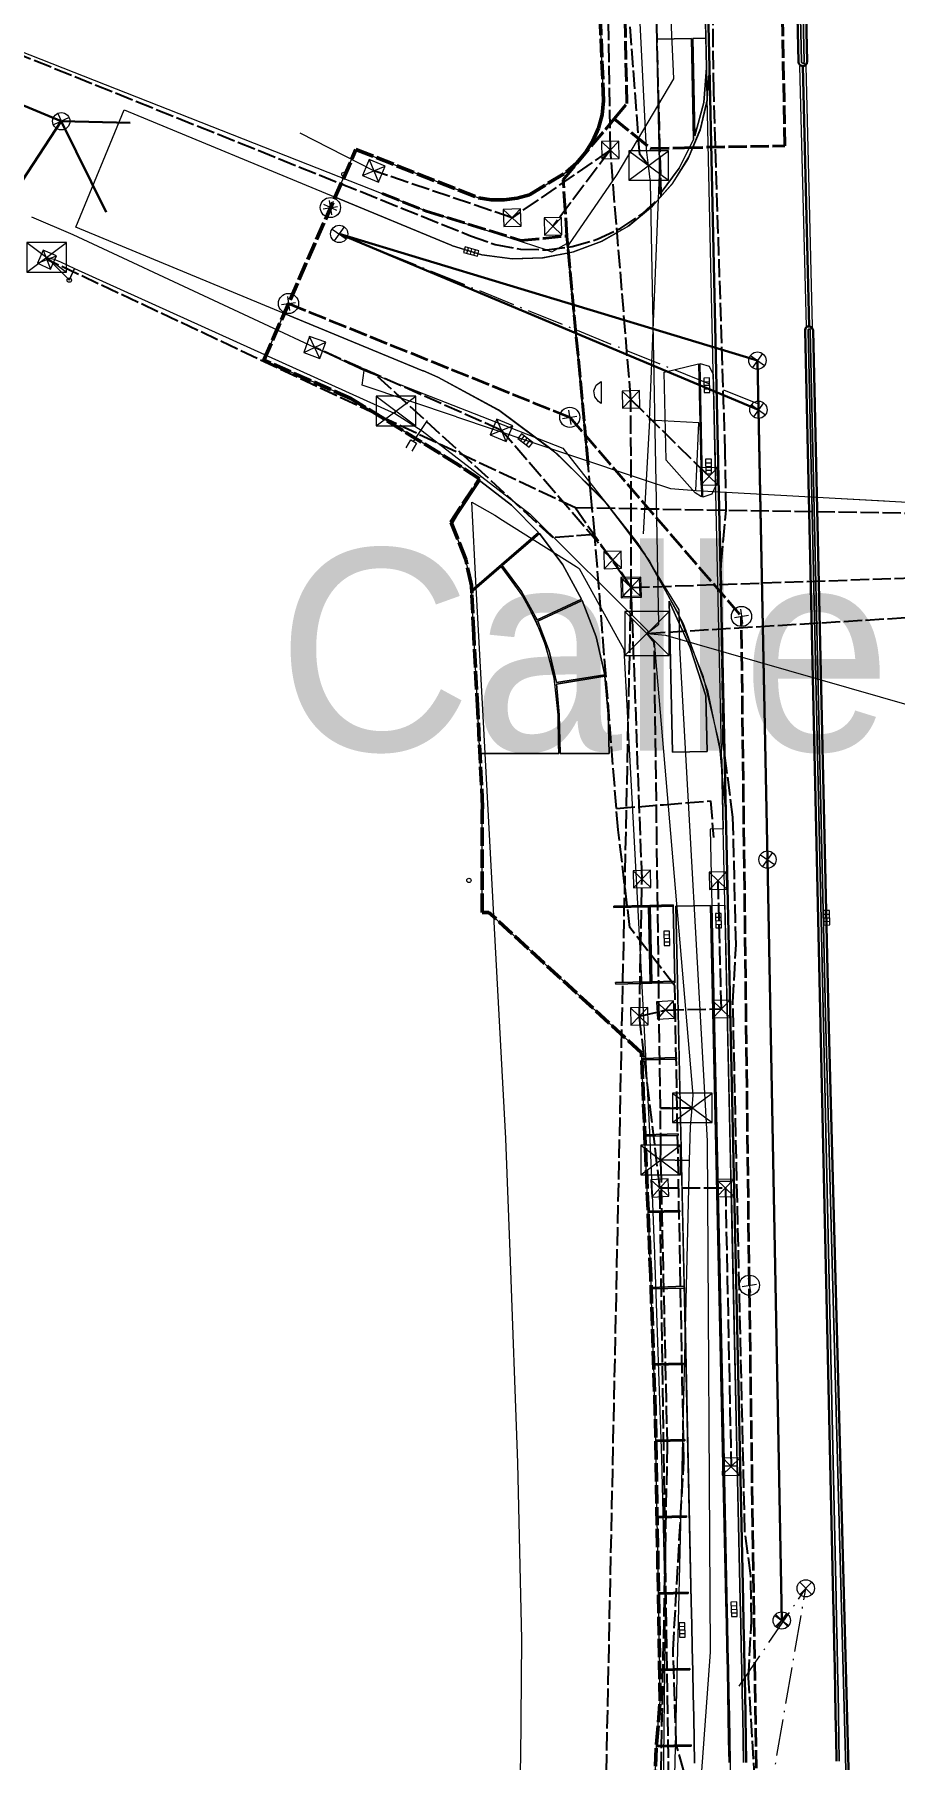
# Model space of a CAD drawing. Header units: metres. Extents: x 105014 to 106600, y 111320 to 118425.
# Drawn here: x 105351.4 to 105411.1, y 113179.5 to 113299.2 of the extents above; entities that cross this region are included whole.
import ezdxf
from ezdxf.enums import TextEntityAlignment as Align

# ---------------------------------------------------------------- set-up
doc = ezdxf.new("R2010")
doc.units = ezdxf.units.M
doc.linetypes.add('DASHDOT', pattern=[3.556, 2.54, -0.508, 0, -0.508])
doc.linetypes.add('DASHED', pattern=[1.524, 1.27, -0.254])
for name, color, linetype, lineweight in [('00-BASE-LIMITE', 7, 'DASHED', 50), ('00-BASE-UE', 42, 'DASHED', 25), ('10-PAV-BOCACALLE', 9, 'CONTINUOUS', 13), ('10-PAV-CALZADA-BRT', 12, 'CONTINUOUS', 30), ('10-PAV-CALZADA-MIXTA', 8, 'CONTINUOUS', 30), ('10-PAV-CICLORUTA', 76, 'CONTINUOUS', 18), ('10-PAV-SARDINEL', 252, 'CONTINUOUS', 13), ('20-EP-ZONA-DURA', 253, 'CONTINUOUS', 13), ('20-EP-ZONA-VERDE', 84, 'CONTINUOUS', 13), ('30-RED-ENEL-EXIST', 13, 'CONTINUOUS', 13), ('30-RED-ENEL-NODOS', 11, 'CONTINUOUS', 13), ('30-RED-ENEL-PROY', 1, 'DASHED', 25), ('30-RED-ETB-CAMARA', 151, 'CONTINUOUS', 13), ('30-RED-ETB-EXIST', 145, 'CONTINUOUS', 13), ('30-RED-ETB-PROY', 5, 'DASHED', 25), ('30-RED-MOVISTAR-CAMARA', 141, 'CONTINUOUS', 13), ('30-RED-MOVISTAR-PROY', 4, 'DASHED', 25), ('30-RED-VANTI-PROY', 2, 'DASHED', 25), ('35-RH-ACUE-DOMICILIARIA', 152, 'CONTINUOUS', 9), ('35-RH-ACUE-MATRIZ-PJ', 150, 'DASHED', 40), ('35-RH-ACUE-MENOR-EXIST', 151, 'CONTINUOUS', 13), ('35-RH-ACUE-MENOR-PROY', 5, 'DASHED', 25), ('35-RH-PLUV-COLECTOR', 96, 'CONTINUOUS', 30), ('35-RH-PLUV-NODOS', 94, 'CONTINUOUS', 13), ('35-RH-PLUV-RETIRO', 8, 'DASHDOT', 13), ('35-RH-SUDS-ZONAS', 92, 'CONTINUOUS', 20), ('36-RH-SAN-COLECTOR-PROY', 6, 'DASHED', 35), ('36-RH-SAN-POZOS', 216, 'CONTINUOUS', 13), ('40-ROT-ESTACION', 1, 'CONTINUOUS', 25), ('60-PREDIAL-LOTE', 42, 'CONTINUOUS', 13)]:
    doc.layers.add(name, color=color, linetype=linetype, lineweight=lineweight)

# ---------------------------------------------------------------- blocks, each defined once
blk = doc.blocks.new('CAM_ETB_T_13')
for p, q in [((-1.375, -1.025), (1.375, 1.025)), ((-1.375, 1.025), (1.375, -1.025))]:
    blk.add_line(p, q)
blk.add_lwpolyline([(-1.375, -1.025), (1.375, -1.025), (1.375, 1.025), (-1.375, 1.025)], close=True)
blk = doc.blocks.new('CAM_ETB_T_16')
for p, q in [((-1.53, -1.53), (1.53, 1.53)), ((-1.53, 1.53), (1.53, -1.53))]:
    blk.add_line(p, q)
blk.add_lwpolyline([(-1.53, -1.53), (1.53, -1.53), (1.53, 1.53), (-1.53, 1.53)], close=True)
blk = doc.blocks.new('POSTE')
blk.add_circle((0, 0), 0.15)
blk = doc.blocks.new('CAJA_ENEL')
for p, q in [((-0.6, -0.6), (0.6, 0.6)), ((-0.6, 0.6), (0.6, -0.6))]:
    blk.add_line(p, q)
blk.add_lwpolyline([(-0.6, -0.6), (0.6, -0.6), (0.6, 0.6), (-0.6, 0.6)], close=True)
blk = doc.blocks.new('CAM_MOV_CS_275')
for p, q in [((-0.5, -0.5), (0.5, 0.5)), ((-0.5, 0.5), (0.5, -0.5))]:
    blk.add_line(p, q)
blk.add_lwpolyline([(-0.5, -0.5), (0.5, -0.5), (0.5, 0.5), (-0.5, 0.5)], close=True)
blk = doc.blocks.new('CAM_MOV_CS_276')
for p, q in [((-0.7, -0.7), (0.7, 0.7)), ((-0.7, 0.7), (0.7, -0.7))]:
    blk.add_line(p, q)
blk.add_lwpolyline([(-0.7, -0.7), (0.7, -0.7), (0.7, 0.7), (-0.7, 0.7)], close=True)
blk = doc.blocks.new('POZO_SAN')
for p, q in [((-0.5, 0), (0.5, 0)), ((0, -0.5), (0, 0.5))]:
    blk.add_line(p, q)
blk.add_circle((0, 0), 0.7)
blk = doc.blocks.new('POZO_PLUV')
for p, q in [((-0.42, -0.42), (0.42, 0.42)), ((-0.42, 0.42), (0.42, -0.42))]:
    blk.add_line(p, q)
blk.add_circle((0, 0), 0.6)
blk = doc.blocks.new('SUMIDERO')
for p, q in [((-0.25, -0.2), (-0.25, 0.2)), ((0, -0.2), (0, 0.2)), ((0.25, -0.2), (0.25, 0.2))]:
    blk.add_line(p, q)
blk.add_lwpolyline([(-0.5, -0.2), (0.5, -0.2), (0.5, 0.2), (-0.5, 0.2)], close=True)

msp = doc.modelspace()

# ---------------------------------------------------------------- linework, layer by layer
at = {"layer": '00-BASE-LIMITE'}
msp.add_lwpolyline([(105393.5153, 113151.5749), (105394.5397, 113180.5291), (105394.8067, 113183.5239), (105394.4611, 113203.4851), (105394.1451, 113213.0031), (105393.5021, 113228.5001), (105382.9171, 113238.2493), (105382.8157, 113238.2417), (105382.4467, 113238.2437), (105382.4497, 113238.2947), (105382.4559, 113245.1661), (105382.4559, 113245.2661), (105382.4795, 113245.5569), (105382.1453, 113252.1941), (105381.8611, 113257.4933), (105381.7373, 113260.3959), (105381.7005, 113260.9193), (105381.3143, 113262.7299), (105380.2937, 113265.2933), (105380.2671, 113265.3265), (105382.2663, 113268.3203), (105380.8265, 113269.2819), (105373.3431, 113273.9131), (105367.2893, 113276.5655), (105373.6927, 113291.1805), (105382.1937, 113287.8251), (105383.0804, 113287.6938), (105383.9767, 113287.6858), (105384.8656, 113287.8013), (105385.7301, 113288.0381), (105388.2771, 113289.6039), (105389.0032, 113290.235), (105389.6277, 113290.9667), (105390.1369, 113291.7828), (105390.5195, 113292.6655), (105390.767, 113293.5951), (105390.8741, 113294.5511), (105390.6491, 113299.9731)], dxfattribs=at)
at = {"layer": '00-BASE-UE'}
msp.add_lwpolyline([(105393.5153, 113151.5749), (105394.5397, 113180.5291), (105394.8067, 113183.5239), (105394.4611, 113203.4851), (105394.1451, 113213.0031), (105393.5021, 113228.5001), (105382.9171, 113238.2493), (105382.8157, 113238.2417), (105382.4467, 113238.2437), (105382.4497, 113238.2947), (105382.4559, 113245.1661), (105382.4559, 113245.2661), (105382.4795, 113245.5569), (105382.1453, 113252.1941), (105381.8611, 113257.4933), (105381.7373, 113260.3959), (105381.7005, 113260.9193), (105381.3143, 113262.7299), (105380.2937, 113265.2933), (105380.2671, 113265.3265), (105382.2663, 113268.3203), (105380.8265, 113269.2819), (105373.3431, 113273.9131), (105367.2893, 113276.5655), (105373.6927, 113291.1805), (105382.1937, 113287.8251), (105383.0804, 113287.6938), (105383.9767, 113287.6858), (105384.8656, 113287.8013), (105385.7301, 113288.0381), (105388.2771, 113289.6039), (105389.0032, 113290.235), (105389.6277, 113290.9667), (105390.1369, 113291.7828), (105390.5195, 113292.6655), (105390.767, 113293.5951), (105390.8741, 113294.5511), (105390.6491, 113299.9731)], dxfattribs=at)
at = {"layer": '10-PAV-BOCACALLE'}
msp.add_lwpolyline([(105399.3512, 113245.1997), (105398.9056, 113249.9449), (105397.8008, 113254.5811), (105396.0586, 113259.0173), (105393.7132, 113263.1663), (105390.8106, 113266.9466), (105387.4079, 113270.2838), (105383.572, 113273.1124), (105379.3783, 113275.3769), (105378.3673, 113275.8157), (105378.3265, 113275.8326), (105368.7123, 113279.8135), (105354.2419, 113285.8047), (105357.6085, 113293.9355), (105372.2445, 113287.8754), (105380.1829, 113284.5885), (105380.2418, 113284.5644), (105380.3928, 113284.5034), (105382.4336, 113283.8769), (105384.5495, 113283.5929), (105386.6833, 113283.659), (105388.7775, 113284.0735), (105390.7757, 113284.8251), (105392.6239, 113285.8936), (105394.2722, 113287.2502), (105395.6764, 113288.8583), (105396.7984, 113290.6745), (105397.608, 113292.6499), (105398.0834, 113294.7311), (105398.2117, 113296.8621), (105399.3512, 113245.1997)], close=True, dxfattribs=at)
at = {"layer": '10-PAV-CALZADA-BRT'}
msp.add_lwpolyline([(105407.9709, 113175.3529), (105406.4781, 113231.1139), (105405.4139, 113278.6168), (105405.4098, 113278.6578), (105405.4001, 113278.6979), (105405.3815, 113278.7445), (105405.3553, 113278.7873), (105405.3224, 113278.8251), (105405.2837, 113278.8569), (105405.2402, 113278.8819), (105405.1931, 113278.8992), (105405.1438, 113278.9084), (105404.7025, 113296.9768), (105404.7508, 113296.9819), (105404.7977, 113296.9947), (105404.8418, 113297.0149), (105404.8821, 113297.042), (105404.9175, 113297.0752), (105404.9471, 113297.1138), (105404.9701, 113297.1566), (105404.9858, 113297.2025), (105404.9957, 113297.2831), (105404.9258, 113300.4073)], dxfattribs=at)
at = {"layer": '10-PAV-CALZADA-MIXTA'}
for points in [[(105403.6007, 113332.7667), (105404.3959, 113297.2697), (105404.4006, 113297.2229), (105404.4126, 113297.1774), (105404.4316, 113297.1343), (105404.4571, 113297.0948), (105404.4885, 113297.0597), (105404.4996, 113297.0498), (105404.535, 113297.0235), (105404.5738, 113297.0026), (105404.6153, 113296.9877), (105404.6585, 113296.979), (105404.7025, 113296.9767), (105405.1438, 113278.9084), (105405.0985, 113278.9095), (105405.0536, 113278.9038), (105405.0101, 113278.8914), (105404.9689, 113278.8726), (105404.931, 113278.8477), (105404.8973, 113278.8175), (105404.8704, 113278.6594), (105404.8694, 113278.654), (105404.8659, 113278.6043), (105406.8061, 113190.6385), (105406.8415, 113189.0259), (105406.8765, 113187.4135), (105406.9105, 113185.8009), (105406.9429, 113184.1883), (105406.9731, 113182.5757), (105407.0011, 113180.9631), (105407.0257, 113179.3503)], [(105400.7763, 113179.2615), (105400.7519, 113180.8613), (105400.7243, 113182.4631), (105400.6941, 113184.0667), (105400.6617, 113185.6753), (105400.6279, 113187.2819), (105400.5931, 113188.8905), (105400.5575, 113190.5011), (105399.489, 113238.952), (105399.3523, 113245.1517), (105399.3512, 113245.1997), (105398.2117, 113296.8621), (105397.9972, 113306.5871)]]:
    msp.add_lwpolyline(points, dxfattribs=at)
at = {"layer": '10-PAV-CICLORUTA'}
for points in [[(105397.1213, 113291.8769), (105396.1276, 113289.8857), (105394.8041, 113288.0967), (105394.5671, 113298.8421), (105396.9667, 113298.8951), (105397.1213, 113291.8769)], [(105397.6683, 113267.0787), (105397.2305, 113267.3529), (105395.2115, 113269.6287), (105395.0767, 113275.7375), (105397.4645, 113276.3155), (105397.6683, 113267.0787)], [(105397.9725, 113253.2841), (105398.0577, 113249.4201), (105395.6583, 113249.3673), (105395.4273, 113259.8431), (105396.871, 113256.63), (105397.9725, 113253.2841)]]:
    msp.add_lwpolyline(points, close=True, dxfattribs=at)
msp.add_lwpolyline([(105397.1767, 113179.2103), (105397.1523, 113180.8027), (105397.1249, 113182.3981), (105397.0947, 113183.9967), (105397.0625, 113185.6029), (105397.0287, 113187.2061), (105396.9939, 113188.8125), (105396.9585, 113190.4219), (105395.8943, 113238.6699), (105398.2937, 113238.7227), (105399.3579, 113190.4745), (105399.3579, 113190.4745), (105399.3933, 113188.8645), (105399.4281, 113187.2567), (105399.4619, 113185.6513), (105399.4943, 113184.0433), (105399.5245, 113182.4413), (105399.5519, 113180.8417), (105399.5765, 113179.2443)], dxfattribs=at)
at = {"layer": '10-PAV-SARDINEL'}
for points in [[(105407.0257, 113179.3503), (105407.0011, 113180.9631), (105406.9731, 113182.5757), (105406.9429, 113184.1883), (105406.9105, 113185.8009), (105406.8765, 113187.4135), (105406.8415, 113189.0259), (105406.8061, 113190.6385), (105404.8659, 113278.6043), (105404.8666, 113278.6293), (105404.8694, 113278.654), (105404.8704, 113278.6594), (105404.8973, 113278.8175), (105404.931, 113278.8477), (105404.9689, 113278.8726), (105405.0101, 113278.8914), (105405.0536, 113278.9038), (105405.0985, 113278.9095), (105405.1438, 113278.9084), (105404.7025, 113296.9767), (105404.6585, 113296.979), (105404.6153, 113296.9877), (105404.5738, 113297.0026), (105404.535, 113297.0235), (105404.4996, 113297.0498), (105404.4885, 113297.0597), (105404.4571, 113297.0948), (105404.4316, 113297.1343), (105404.4126, 113297.1774), (105404.4006, 113297.2229), (105404.3959, 113297.2697), (105403.6007, 113332.7667)], [(105403.8007, 113332.7712), (105404.5956, 113297.2827), (105404.598, 113297.2586), (105404.6019, 113297.2437), (105404.6081, 113297.2296), (105404.6165, 113297.2166), (105404.6301, 113297.2016), (105404.633, 113297.1994), (105404.6429, 113297.1925), (105404.6553, 113297.1858), (105404.6692, 113297.1808), (105404.6834, 113297.1779), (105404.7128, 113297.1764), (105404.7457, 113297.172), (105404.7774, 113297.1622), (105404.807, 113297.1472), (105404.8338, 113297.1276), (105404.8569, 113297.1038), (105404.8758, 113297.0766), (105404.8899, 113297.0465), (105404.8989, 113297.0146), (105404.9024, 113296.9816), (105405.3437, 113278.9133), (105405.3419, 113278.881), (105405.3349, 113278.8494), (105405.3229, 113278.8193), (105405.3062, 113278.7916), (105405.2852, 113278.767), (105405.2606, 113278.746), (105405.2329, 113278.7293), (105405.2028, 113278.7173), (105405.1712, 113278.7103), (105405.1389, 113278.7085), (105405.109, 113278.7092), (105405.0937, 113278.7073), (105405.0808, 113278.7036), (105405.0683, 113278.6312), (105405.0673, 113278.6246), (105405.0663, 113278.6167), (105405.066, 113278.6056), (105407.0061, 113190.6429), (105407.0415, 113189.0303), (105407.0765, 113187.4178), (105407.1105, 113185.805), (105407.1429, 113184.1922), (105407.1731, 113182.5793), (105407.2011, 113180.9664), (105407.2257, 113179.3532)], [(105400.5763, 113179.2587), (105400.5519, 113180.8581), (105400.5243, 113182.4595), (105400.4941, 113184.0628), (105400.4617, 113185.6712), (105400.4279, 113187.2777), (105400.3931, 113188.8862), (105400.3575, 113190.4967), (105399.289, 113238.9476), (105399.1524, 113245.1472), (105399.1513, 113245.1952), (105398.0117, 113296.8577), (105397.7972, 113306.5827)], [(105397.9972, 113306.5871), (105398.2117, 113296.8621), (105399.3512, 113245.1997), (105399.3523, 113245.1517), (105399.489, 113238.952), (105400.5575, 113190.5011), (105400.5931, 113188.8905), (105400.6279, 113187.2819), (105400.6617, 113185.6753), (105400.6941, 113184.0667), (105400.7243, 113182.4631), (105400.7519, 113180.8613), (105400.7763, 113179.2615)], [(105404.9258, 113300.4073), (105404.9957, 113297.2831), (105404.9939, 113297.2424), (105404.9858, 113297.2025), (105404.9701, 113297.1566), (105404.9471, 113297.1138), (105404.9175, 113297.0752), (105404.889, 113297.0485), (105404.8747, 113297.0781), (105404.8558, 113297.105), (105404.8328, 113297.1284), (105404.8062, 113297.1477), (105404.7768, 113297.1623), (105404.7454, 113297.172), (105404.7128, 113297.1764), (105404.6963, 113297.1772), (105404.714, 113297.1791), (105404.7291, 113297.1833), (105404.7436, 113297.1899), (105404.7572, 113297.199), (105404.7687, 113297.2098), (105404.7784, 113297.2224), (105404.7863, 113297.2372), (105404.7923, 113297.2548), (105404.7948, 113297.267), (105404.7956, 113297.2859), (105404.7259, 113300.4028)], [(105407.771, 113175.3476), (105406.2782, 113231.109), (105405.2142, 113278.6041), (105405.2122, 113278.6241), (105405.2089, 113278.6378), (105405.2031, 113278.6526), (105405.1957, 113278.6657), (105405.1869, 113278.6769), (105405.1764, 113278.6869), (105405.1647, 113278.6951), (105405.1511, 113278.702), (105405.1386, 113278.7074), (105405.1715, 113278.7094), (105405.2036, 113278.7168), (105405.234, 113278.7293), (105405.262, 113278.7467), (105405.2868, 113278.7684), (105405.3077, 113278.7939), (105405.3241, 113278.8224), (105405.3355, 113278.8116), (105405.3625, 113278.777), (105405.3842, 113278.7388), (105405.4001, 113278.6979), (105405.4098, 113278.6578), (105405.4139, 113278.6168), (105406.4781, 113231.1139), (105407.9709, 113175.3529)]]:
    msp.add_lwpolyline(points, dxfattribs=at)
msp.add_lwpolyline([(105404.7025, 113296.9768), (105405.1438, 113278.9084), (105405.0985, 113278.9095), (105405.0536, 113278.9038), (105405.0101, 113278.8914), (105404.9689, 113278.8726), (105404.9504, 113278.8604), (105404.9468, 113278.8737), (105404.9439, 113278.9035), (105404.5026, 113296.9719), (105404.5025, 113296.9768), (105404.5055, 113297.0115), (105404.5131, 113297.0397), (105404.535, 113297.0235), (105404.5738, 113297.0026), (105404.6153, 113296.9877), (105404.6585, 113296.979), (105404.7025, 113296.9768)], close=True, dxfattribs=at)
at = {"layer": '20-EP-ZONA-DURA'}
for points in [[(105404.7259, 113300.4028), (105404.7956, 113297.2859), (105404.7948, 113297.267), (105404.7923, 113297.2548), (105404.7863, 113297.2372), (105404.7784, 113297.2224), (105404.7687, 113297.2098), (105404.7572, 113297.199), (105404.7436, 113297.1899), (105404.7291, 113297.1833), (105404.714, 113297.1791), (105404.714, 113297.1791), (105404.6963, 113297.1772), (105404.6834, 113297.1779), (105404.6692, 113297.1808), (105404.6553, 113297.1858), (105404.6429, 113297.1925), (105404.633, 113297.1994), (105404.6301, 113297.2016), (105404.6165, 113297.2166), (105404.6081, 113297.2296), (105404.6019, 113297.2437), (105404.598, 113297.2586), (105404.5956, 113297.2827), (105403.8007, 113332.7712)], [(105397.8473, 113304.3147), (105397.9663, 113298.9171), (105397.0665, 113298.8973), (105397.2159, 113292.1239), (105397.8377, 113294.4531), (105398.0117, 113296.8575), (105398.0617, 113294.5889), (105397.5675, 113292.5255), (105396.7441, 113290.57), (105395.6136, 113288.7745), (105394.2061, 113287.1868), (105392.559, 113285.8492), (105390.7163, 113284.7974), (105388.7271, 113284.0593), (105386.6442, 113283.6547), (105384.5233, 113283.5943), (105382.4208, 113283.8798), (105380.3928, 113284.5034), (105380.2418, 113284.5644), (105380.1829, 113284.5885), (105372.2446, 113287.8754), (105373.6927, 113291.1805), (105382.1937, 113287.8251), (105383.0804, 113287.6938), (105383.9767, 113287.6858), (105384.8656, 113287.8013), (105385.7301, 113288.0381), (105388.2771, 113289.6039), (105389.0032, 113290.235), (105389.6277, 113290.9667), (105390.1369, 113291.7828), (105390.5195, 113292.6655), (105390.767, 113293.5951), (105390.8741, 113294.5511), (105390.6491, 113299.9731)], [(105399.5765, 113179.2443), (105399.5519, 113180.8417), (105399.5245, 113182.4413), (105399.4943, 113184.0433), (105399.4619, 113185.6513), (105399.4281, 113187.2567), (105399.3933, 113188.8645), (105399.3579, 113190.4745), (105398.2937, 113238.7227), (105395.8943, 113238.6699), (105396.4765, 113212.3103), (105394.1709, 113212.2253), (105394.1451, 113213.0031), (105393.9617, 113217.4221), (105396.1629, 113217.4707), (105396.1607, 113217.5707), (105393.9576, 113217.5221), (105393.742, 113222.7185), (105396.0461, 113222.7693), (105396.0439, 113222.8693), (105393.7378, 113222.8185), (105393.5222, 113228.0149), (105395.9291, 113228.0681), (105395.9269, 113228.1681), (105393.5181, 113228.1149), (105393.5021, 113228.5001), (105382.9171, 113238.2493), (105382.8157, 113238.2417), (105382.4467, 113238.2437), (105382.4497, 113238.2947), (105382.4559, 113245.1661), (105382.4559, 113245.2661), (105382.4795, 113245.5569), (105382.2921, 113249.2797), (105382.2962, 113249.2797), (105382.2963, 113249.2763), (105382.876, 113249.2792), (105386.6229, 113249.2759), (105387.7505, 113249.2705), (105387.7504, 113249.2749), (105387.7585, 113249.2749), (105387.7443, 113249.9149), (105387.7247, 113251.9766), (105387.689, 113252.2735), (105387.4425, 113254.5023), (105386.8943, 113256.6765), (105386.1811, 113258.4902), (105386.1683, 113258.5229), (105386.1496, 113258.5572), (105385.2217, 113260.2658), (105383.7717, 113262.2455), (105383.7686, 113262.2428), (105381.7325, 113260.4849), (105381.7314, 113260.4803), (105381.7226, 113260.6051), (105386.3535, 113264.6111), (105384.4732, 113266.5104), (105382.3553, 113268.1407), (105382.2939, 113268.1815), (105380.7467, 113265.8647), (105380.3326, 113265.1955), (105380.2937, 113265.2933), (105380.2671, 113265.3265), (105382.2663, 113268.3203), (105380.8265, 113269.2819), (105373.3431, 113273.9131), (105367.2893, 113276.5655), (105368.7124, 113279.8135), (105378.3265, 113275.8326), (105378.3673, 113275.8157), (105379.3783, 113275.3769), (105383.7083, 113273.0256), (105387.6529, 113270.0731), (105391.1293, 113266.5814), (105394.0646, 113262.6239), (105396.3971, 113258.2838), (105398.0777, 113253.6521), (105399.0712, 113248.8261), (105399.1513, 113245.1952), (105399.1524, 113245.1472), (105399.1765, 113244.0435), (105398.2767, 113244.0237), (105398.3937, 113238.7249), (105398.805, 113220.0763), (105398.8073, 113219.9733), (105399.2434, 113200.1987), (105399.2456, 113200.0991), (105399.7042, 113177.0027)], [(105407.2257, 113179.3532), (105407.2011, 113180.9664), (105407.1731, 113182.5793), (105407.1429, 113184.1922), (105407.1105, 113185.805), (105407.0765, 113187.4178), (105407.0415, 113189.0303), (105407.0061, 113190.6429), (105405.066, 113278.6056), (105405.0663, 113278.6167), (105405.0673, 113278.6246), (105405.0683, 113278.6312), (105405.0808, 113278.7036), (105405.0937, 113278.7073), (105405.109, 113278.7092), (105405.1386, 113278.7074), (105405.1511, 113278.702), (105405.1647, 113278.6951), (105405.1764, 113278.6869), (105405.1869, 113278.6769), (105405.1957, 113278.6657), (105405.2031, 113278.6526), (105405.2089, 113278.6378), (105405.2122, 113278.6241), (105405.2142, 113278.6041), (105406.2782, 113231.109), (105407.771, 113175.3476)], [(105393.9767, 113164.6153), (105394.5397, 113180.5291), (105394.8067, 113183.5239), (105394.7701, 113185.6385), (105396.8621, 113185.6785), (105396.8599, 113185.7781), (105394.7685, 113185.7329), (105394.6785, 113190.9315), (105396.7473, 113190.9771), (105396.7451, 113191.0771), (105394.6767, 113191.0315), (105394.5867, 113196.2307), (105396.6305, 113196.2757), (105396.6283, 113196.3757), (105394.585, 113196.3307), (105394.495, 113201.5299), (105396.5135, 113201.5745), (105396.5113, 113201.6745), (105394.4932, 113201.6299), (105394.4611, 113203.4851), (105394.3501, 113206.8281), (105396.3967, 113206.8731), (105396.3945, 113206.9731), (105394.3468, 113206.9281), (105394.1742, 113212.1255), (105396.4787, 113212.1763), (105396.9585, 113190.4219), (105396.9939, 113188.8125), (105397.0287, 113187.2061), (105397.0625, 113185.6029), (105397.0947, 113183.9967), (105397.1249, 113182.3981), (105397.1523, 113180.8027), (105397.1767, 113179.2103)]]:
    msp.add_lwpolyline(points, dxfattribs=at)
for points in [[(105394.5671, 113298.8421), (105394.8041, 113288.0967), (105396.1276, 113289.8857), (105397.1213, 113291.8769), (105396.9667, 113298.8951), (105394.5671, 113298.8421)], [(105386.2621, 113258.5551), (105389.3445, 113259.9899), (105388.0367, 113262.3624), (105386.4189, 113264.5353), (105383.8473, 113262.3109), (105385.1823, 113260.5151), (105386.2621, 113258.5551)], [(105387.5975, 113254.1907), (105390.9549, 113254.7263), (105390.3471, 113257.3663), (105389.3865, 113259.8993), (105386.3041, 113258.4643), (105387.096, 113256.3714), (105387.5975, 113254.1907)], [(105395.4273, 113259.8431), (105395.6583, 113249.3673), (105398.0577, 113249.4201), (105397.9725, 113253.2841), (105396.871, 113256.63), (105395.4273, 113259.8431)], [(105391.2593, 113249.2717), (105391.1985, 113252.0305), (105390.9705, 113254.6275), (105387.6129, 113254.0919), (105387.7993, 113251.9557), (105387.8585, 113249.2747), (105391.2593, 113249.2717)], [(105395.6943, 113238.6667), (105395.6921, 113238.7655), (105394.0925, 113238.7301), (105391.5931, 113238.6749), (105391.5953, 113238.5751), (105393.9947, 113238.6279), (105394.1099, 113233.4291), (105391.7101, 113233.3761), (105391.7123, 113233.2761), (105394.2115, 113233.3315), (105395.8113, 113233.3669), (105395.8091, 113233.4669), (105395.6943, 113238.6667)], [(105396.9613, 113180.3793), (105396.9595, 113180.4785), (105394.5531, 113180.4335), (105394.5455, 113180.3489), (105396.9613, 113180.3793)]]:
    msp.add_lwpolyline(points, close=True, dxfattribs=at)
at = {"layer": '20-EP-ZONA-VERDE'}
for points in [[(105398.0117, 113296.8575), (105397.8376, 113294.4529), (105397.2159, 113292.1239), (105397.0665, 113298.8973), (105397.9663, 113298.9171), (105398.0117, 113296.8575)], [(105398.4815, 113275.5633), (105398.5695, 113271.5663), (105398.6509, 113267.8753), (105398.3928, 113267.2689), (105397.7687, 113267.0619), (105397.5641, 113276.3369), (105398.1981, 113276.1566), (105398.4815, 113275.5633)], [(105390.7051, 113273.5633), (105390.5217, 113273.6971), (105390.2567, 113274.0274), (105390.1975, 113274.4467), (105390.3607, 113274.8375), (105390.7005, 113275.0903), (105390.7051, 113273.5633)], [(105382.3553, 113268.1407), (105384.4732, 113266.5104), (105386.3535, 113264.6111), (105381.7225, 113260.6051), (105381.7005, 113260.9193), (105381.3143, 113262.7299), (105380.3325, 113265.1955), (105380.7467, 113265.8647), (105382.2939, 113268.1815), (105382.3553, 113268.1407)], [(105389.3445, 113259.9899), (105386.2621, 113258.5551), (105385.1823, 113260.5151), (105383.8473, 113262.3109), (105386.4189, 113264.5353), (105388.0367, 113262.3624), (105389.3445, 113259.9899)], [(105387.6993, 113251.9533), (105387.7585, 113249.2749), (105382.2921, 113249.2797), (105382.1453, 113252.1941), (105381.8611, 113257.4933), (105381.7373, 113260.3959), (105381.7313, 113260.4803), (105383.7717, 113262.2455), (105385.4044, 113259.9655), (105386.6248, 113257.4408), (105387.3973, 113254.7452), (105387.6993, 113251.9533)], [(105390.9549, 113254.7263), (105387.5975, 113254.1907), (105387.096, 113256.3715), (105386.3041, 113258.4643), (105389.3865, 113259.8993), (105390.3471, 113257.3665), (105390.9549, 113254.7263)], [(105391.1985, 113252.0305), (105391.2593, 113249.2717), (105387.8585, 113249.2747), (105387.7993, 113251.9557), (105387.6129, 113254.0919), (105390.9705, 113254.6275), (105391.1985, 113252.0305)], [(105395.6943, 113238.6667), (105394.0946, 113238.6301), (105393.9947, 113238.6279), (105391.5953, 113238.5751), (105391.5931, 113238.6749), (105394.0925, 113238.7301), (105395.6921, 113238.7655), (105395.6943, 113238.6667)], [(105394.2098, 113233.4314), (105394.1099, 113233.4291), (105393.9947, 113238.6279), (105394.0946, 113238.6301), (105394.2098, 113233.4314)], [(105395.8091, 113233.4669), (105394.2098, 113233.4314), (105394.0946, 113238.6301), (105395.6943, 113238.6667), (105395.8091, 113233.4669)], [(105395.8113, 113233.3669), (105394.2115, 113233.3315), (105391.7123, 113233.2761), (105391.7101, 113233.3761), (105394.1099, 113233.4291), (105394.2098, 113233.4314), (105395.8091, 113233.4669), (105395.8113, 113233.3669)], [(105395.9291, 113228.0681), (105393.5223, 113228.0149), (105393.5181, 113228.1149), (105395.9269, 113228.1681), (105395.9291, 113228.0681)], [(105396.0461, 113222.7693), (105393.7419, 113222.7185), (105393.7377, 113222.8185), (105396.0439, 113222.8693), (105396.0461, 113222.7693)], [(105396.1629, 113217.4707), (105393.9617, 113217.4221), (105393.9575, 113217.5221), (105396.1607, 113217.5707), (105396.1629, 113217.4707)], [(105396.4787, 113212.1763), (105394.1741, 113212.1255), (105394.1709, 113212.2253), (105396.4765, 113212.3103), (105396.4787, 113212.1763)], [(105396.3967, 113206.8731), (105394.3501, 113206.8281), (105394.3467, 113206.9281), (105396.3945, 113206.9731), (105396.3967, 113206.8731)], [(105396.5135, 113201.5745), (105394.4949, 113201.5299), (105394.4931, 113201.6299), (105396.5113, 113201.6745), (105396.5135, 113201.5745)], [(105396.6305, 113196.2757), (105394.5867, 113196.2307), (105394.5849, 113196.3307), (105396.6283, 113196.3757), (105396.6305, 113196.2757)], [(105396.7473, 113190.9771), (105394.6793, 113190.9315), (105394.6777, 113191.0315), (105396.7451, 113191.0771), (105396.7473, 113190.9771)], [(105396.8621, 113185.6785), (105394.7711, 113185.6385), (105394.7695, 113185.7329), (105396.8599, 113185.7781), (105396.8621, 113185.6785)], [(105396.9613, 113180.3793), (105394.5455, 113180.3489), (105394.5531, 113180.4335), (105396.9595, 113180.4785), (105396.9613, 113180.3793)]]:
    msp.add_lwpolyline(points, close=True, dxfattribs=at)
msp.add_lwpolyline([(105399.6765, 113179.2457), (105399.6519, 113180.8433), (105399.6243, 113182.4431), (105399.5943, 113184.0453), (105399.5619, 113185.6531), (105399.5281, 113187.2587), (105399.4933, 113188.8667), (105399.4579, 113190.4767), (105398.3937, 113238.7249), (105399.2935, 113238.7449), (105400.3575, 113190.4967), (105400.3575, 113190.4967), (105400.3931, 113188.8861), (105400.4279, 113187.2777), (105400.4617, 113185.6713), (105400.4941, 113184.0627), (105400.5243, 113182.4595), (105400.5519, 113180.8581), (105400.5765, 113179.2585)], dxfattribs=at)
at = {"layer": '30-RED-ENEL-EXIST'}
msp.add_lwpolyline([(105374.9259, 113289.7031), (105369.8253, 113292.3195)], dxfattribs=at)
at = {"layer": '30-RED-ENEL-PROY'}
for points in [[(105391.3421, 113291.1511), (105390.9767, 113316.5461)], [(105391.3421, 113291.1511), (105384.5343, 113286.4489)], [(105391.3421, 113291.1511), (105387.3601, 113285.8447)], [(105392.7689, 113273.8385), (105391.3421, 113291.1511)], [(105384.5343, 113286.4489), (105374.9259, 113289.7031)], [(105383.7909, 113271.6947), (105370.8345, 113277.4459)], [(105392.7921, 113260.7917), (105392.7689, 113273.8385)], [(105392.7689, 113273.8385), (105398.1979, 113268.4969)], [(105391.5033, 113262.7073), (105383.7909, 113271.6947)], [(105392.7921, 113260.7917), (105391.5033, 113262.7073)], [(105392.7921, 113260.7917), (105418.2369, 113261.6665)], [(105393.5413, 113240.5555), (105392.7921, 113260.7917)], [(105393.3579, 113231.0357), (105393.5413, 113240.5555)], [(105399.0541, 113231.5505), (105398.8203, 113240.4391)], [(105393.3579, 113231.0357), (105395.1703, 113231.4697)], [(105395.1703, 113231.4697), (105399.0541, 113231.5505)], [(105394.7795, 113219.1243), (105393.3579, 113231.0357)], [(105394.7795, 113219.1243), (105399.3285, 113219.1277)], [(105395.4133, 113176.5285), (105394.7795, 113219.1243)], [(105399.3285, 113219.1277), (105399.7237, 113199.7841)]]:
    msp.add_lwpolyline(points, dxfattribs=at)
at = {"layer": '30-RED-ETB-EXIST'}
for points in [[(105393.989, 113290.07), (105393.851, 113291.178), (105391.427, 113339.737), (105391.587, 113340.11), (105390.856, 113340.169), (105391.48, 113339.888)], [(105393.884, 113257.596), (105394.704, 113258.243), (105394.133, 113288.922), (105393.989, 113290.07)], [(105353.795, 113282.116), (105353.584, 113282.35), (105352.052, 113283.883), (105352.239, 113283.696)], [(105352.239, 113283.696), (105352.716, 113283.562), (105353.184, 113283.377), (105354.165, 113282.933), (105353.795, 113282.116)], [(105353.795, 113282.116), (105354.165, 113282.933), (105376.386, 113272.875), (105376.461, 113273.042)], [(105376.461, 113273.042), (105376.386, 113272.875), (105376.44, 113272.851), (105378.292, 113271.661), (105385.752, 113265.894), (105393.96, 113257.764), (105393.884, 113257.596)], [(105397.02, 113224.682), (105397.101, 113225.557), (105394.416, 113257.005), (105393.884, 113257.596)], [(105393.884, 113257.596), (105395.16, 113257.485), (105429.139, 113247.722), (105429.625, 113247.434)], [(105394.827, 113221.07), (105396.843, 113221.022), (105396.899, 113223.365), (105397.02, 113224.682)], [(105394.962, 113139.835), (105394.809, 113139.991), (105394.948, 113141.504), (105396.843, 113221.022), (105394.827, 113221.07)]]:
    msp.add_lwpolyline(points, dxfattribs=at)
at = {"layer": '30-RED-ETB-PROY'}
for points in [[(105393.993, 113290.071), (105393.378, 113290.828), (105389.768, 113339.647), (105389.748, 113340.253)], [(105393.884, 113257.596), (105395.368, 113257.696), (105415.478, 113258.925)], [(105397.024, 113224.682), (105394.813, 113224.653), (105394.393, 113256.978), (105393.884, 113257.596)], [(105394.827, 113221.07), (105394.851, 113221.676), (105394.813, 113224.653), (105397.024, 113224.682)], [(105394.037, 113140.062), (105394.119, 113140.623), (105395.308, 113201.221), (105394.863, 113220.474), (105394.827, 113221.07)]]:
    msp.add_lwpolyline(points, dxfattribs=at)
at = {"layer": '30-RED-MOVISTAR-PROY'}
for points in [[(105388.9149, 113266.3111), (105352.2489, 113283.5445)], [(105434.3507, 113265.5642), (105388.9149, 113266.3111)], [(105388.9149, 113266.3111), (105392.7845, 113260.7953)], [(105389.7638, 113116.0898), (105392.7845, 113260.7953)]]:
    msp.add_lwpolyline(points, dxfattribs=at)
at = {"layer": '30-RED-VANTI-PROY'}
for points in [[(105337.2145, 113303.0729), (105381.6445, 113285.1943), (105383.3436, 113284.5986), (105385.1143, 113284.2722), (105386.9141, 113284.2228), (105388.7, 113284.4518), (105390.4292, 113284.9535), (105392.0603, 113285.716), (105393.5542, 113286.721), (105394.8751, 113287.9445), (105393.4609, 113341.0345), (105393.4897, 113347.5583), (105393.4617, 113352.0807), (105393.8641, 113361.4319), (105393.0824, 113365.9685)], [(105391.8013, 113105.6661), (105399.3711, 113138.5371), (105400.5014, 113148.7423), (105401.1739, 113158.9879), (105401.3871, 113169.2533), (105401.3689, 113177.9757), (105400.9313, 113185.1309), (105401.1259, 113189.0635), (105401.0953, 113192.2173), (105400.6755, 113195.2639), (105399.8455, 113231.9983), (105400.0627, 113235.9905), (105399.8527, 113244.8531), (105399.1751, 113249.9753), (105399.0251, 113262.4019), (105399.3775, 113266.1653), (105399.3193, 113270.1285), (105398.5125, 113295.2323), (105398.2719, 113318.7925)]]:
    msp.add_lwpolyline(points, dxfattribs=at)
at = {"layer": '35-RH-ACUE-DOMICILIARIA'}
for points in [[(105377.6908, 113270.926), (105378.6601, 113272.3823)], [(105377.1684, 113270.4909), (105377.4932, 113271.0424), (105377.8884, 113270.8097), (105377.5636, 113270.2582)]]:
    msp.add_lwpolyline(points, dxfattribs=at)
at = {"layer": '35-RH-ACUE-MATRIZ-PJ'}
for points in [[(105391.607, 113293.313), (105392.9244, 113292.2431), (105394.1506, 113291.2472), (105396.4897, 113291.3061), (105403.4558, 113291.4379), (105402.4799, 113341.3047), (105415.6204, 113341.2496)], [(105389.8069, 113269.3116), (105388.39, 113284.48), (105388.3291, 113285.1738), (105388.2088, 113286.9962), (105388.0719, 113289.0685), (105391.607, 113293.313), (105392.485, 113294.3794), (105392.2163, 113307.6628)], [(105375.5003, 113288.1244), (105378.56, 113286.9107), (105385.1407, 113284.8766), (105388.3291, 113285.1738)]]:
    msp.add_lwpolyline(points, dxfattribs=at)
at = {"layer": '35-RH-ACUE-MENOR-EXIST'}
for points in [[(105388.47, 113284.57), (105391.82, 113289.46), (105395.74, 113296.09), (105393.63, 113343.22)], [(105388.47, 113284.57), (105391.82, 113289.46), (105395.74, 113296.09), (105393.63, 113343.22)], [(105386.96, 113284.2), (105378.41, 113286.98), (105326.79, 113307.31), (105279.14, 113326.92), (105252.27, 113338.48)], [(105394.06, 113272.41), (105394.8, 113290.58)], [(105394.06, 113272.41), (105394.8, 113290.58)], [(105351.18, 113286.51), (105354.04, 113285.29)], [(105351.18, 113286.51), (105354.04, 113285.29)], [(105354.04, 113285.29), (105374.27, 113275.84)], [(105354.04, 113285.29), (105374.27, 113275.84)], [(105386.96, 113284.2), (105387.28, 113284.08), (105388.33, 113284.66), (105388.47, 113284.57)], [(105386.96, 113284.2), (105387.28, 113284.08), (105388.33, 113284.66), (105388.47, 113284.57)], [(105388.39, 113284.48), (105388.47, 113284.57)], [(105388.39, 113284.48), (105388.47, 113284.57)], [(105374.13, 113274.84), (105374.27, 113275.84)], [(105374.13, 113274.84), (105374.27, 113275.84)], [(105374.27, 113275.84), (105388.04, 113270.46), (105388.3609, 113270.0523), (105393.25, 113263.84), (105396.09, 113259.23), (105396.15, 113256.62)], [(105374.27, 113275.84), (105388.04, 113270.46), (105388.3609, 113270.0523), (105393.25, 113263.84), (105396.09, 113259.23), (105396.15, 113256.62)], [(105380.66, 113272.64), (105374.13, 113274.84)], [(105380.66, 113272.64), (105374.13, 113274.84)], [(105380.66, 113272.64), (105388.3609, 113270.0523), (105393.8313, 113268.2141), (105395.51, 113267.65), (105397.28, 113267.51)], [(105380.66, 113272.64), (105388.3609, 113270.0523), (105393.8313, 113268.2141), (105395.51, 113267.65), (105397.28, 113267.51)], [(105394.06, 113272.41), (105393.8313, 113268.2141), (105393.63, 113264.52)], [(105394.06, 113272.41), (105393.8313, 113268.2141), (105393.63, 113264.52)], [(105397.49, 113272.21), (105394.06, 113272.41)], [(105397.49, 113272.21), (105394.06, 113272.41)], [(105397.34, 113269), (105397.49, 113272.21)], [(105397.34, 113269), (105397.49, 113272.21)], [(105397.28, 113267.51), (105397.34, 113269)], [(105397.28, 113267.51), (105397.34, 113269)], [(105397.28, 113267.51), (105406.5179, 113267.0069), (105416.56, 113266.46)], [(105397.28, 113267.51), (105406.5179, 113267.0069), (105410.3776, 113266.7967)], [(105396.15, 113256.62), (105398.066, 113222.4012), (105398.28, 113186.91), (105395.09, 113143.47), (105391.17, 113121.77)]]:
    msp.add_lwpolyline(points, dxfattribs=at)
at = {"layer": '35-RH-ACUE-MENOR-PROY'}
for points in [[(105396.9024, 113177.1306), (105395.9193, 113180.4875), (105395.6931, 113187.0458), (105396.4451, 113200.1742), (105395.8158, 113233.1564), (105392.7027, 113237.1862), (105391.8792, 113243.9826), (105391.7647, 113245.4593), (105390.2588, 113264.468), (105390.1139, 113266.023), (105389.998, 113267.2658), (105388.39, 113284.48), (105388.3291, 113285.1738), (105388.2088, 113286.9962), (105388.0719, 113289.0685), (105391.607, 113293.313), (105392.485, 113294.3794), (105392.3379, 113301.6538)], [(105391.607, 113293.313), (105392.9244, 113292.2431), (105394.1506, 113291.2472), (105396.4897, 113291.3061), (105400.5907, 113291.3837)], [(105375.5003, 113288.1244), (105378.56, 113286.9107), (105385.1407, 113284.8766), (105388.3291, 113285.1738)], [(105390.2588, 113264.468), (105388.7806, 113264.3577), (105387.3714, 113264.2425), (105374.9802, 113275.6242), (105373.1527, 113276.3638)], [(105391.7647, 113245.4593), (105395.0271, 113245.7197), (105398.2998, 113245.98), (105398.4991, 113243.4359)]]:
    msp.add_lwpolyline(points, dxfattribs=at)
at = {"layer": '35-RH-PLUV-COLECTOR'}
for points in [[(105353.244, 113293.146), (105320.477, 113306.801)], [(105346.281, 113282.538), (105353.244, 113293.146)], [(105353.244, 113293.146), (105358.0198, 113293.0367)], [(105353.244, 113293.146), (105356.3657, 113286.8363)], [(105401.6195, 113273.1206), (105372.5273, 113285.3224)], [(105401.5506, 113276.5365), (105372.5273, 113285.3224)], [(105402.2457, 113241.9081), (105401.5506, 113276.5365)], [(105402.2457, 113241.9081), (105401.6195, 113273.1206)], [(105403.2334, 113189.1106), (105402.2457, 113241.9081)], [(105403.2334, 113189.1106), (105402.2457, 113241.9081)]]:
    msp.add_lwpolyline(points, dxfattribs=at)
at = {"layer": '35-RH-PLUV-RETIRO'}
for points in [[(105401.5734, 113273.538), (105372.5273, 113285.3224)], [(105378.4062, 113062.0277), (105381.754, 113057.252), (105404.9047, 113191.3398)], [(105400.2884, 113184.5485), (105404.9047, 113191.3398)]]:
    msp.add_lwpolyline(points, dxfattribs=at)
at = {"layer": '35-RH-SUDS-ZONAS'}
msp.add_lwpolyline([(105399.7156, 113219.6036), (105400.1517, 113199.8281), (105399.252, 113199.8083), (105398.8158, 113219.5838), (105399.7156, 113219.6036)], close=True, dxfattribs=at)
msp.add_lwpolyline([(105399.7156, 113219.6036), (105400.1517, 113199.8281), (105399.252, 113199.8083), (105398.8158, 113219.5838), (105399.7156, 113219.6036)], close=True, dxfattribs=at)
msp.add_lwpolyline([(105399.7156, 113219.6036), (105400.1517, 113199.8281), (105399.252, 113199.8083), (105398.8158, 113219.5838), (105399.7156, 113219.6036)], close=True, dxfattribs=at)
msp.add_lwpolyline([(105399.7156, 113219.6036), (105400.1517, 113199.8281), (105399.252, 113199.8083), (105398.8158, 113219.5838), (105399.7156, 113219.6036)], close=True, dxfattribs=at)
at = {"layer": '36-RH-SAN-COLECTOR-PROY'}
for points in [[(105369.011, 113280.4952), (105388.5278, 113272.5991)], [(105388.5278, 113272.5991), (105400.4407, 113258.7813)], [(105400.99, 113212.37), (105400.4407, 113258.7813)], [(105401.7265, 113162.0905), (105400.99, 113212.37)]]:
    msp.add_lwpolyline(points, dxfattribs=at)
at = {"layer": '60-PREDIAL-LOTE'}
msp.add_lwpolyline([(105384.992, 113175.9477), (105385.1244, 113179.4922), (105385.1989, 113187.7889), (105384.9311, 113200.0525), (105384.4005, 113214.6686), (105384.0848, 113222.5591), (105383.3735, 113235.8639), (105382.4942, 113252.3069), (105382.0413, 113260.7804), (105381.7219, 113266.7205), (105383.3181, 113265.8058), (105383.8579, 113265.4693), (105388.9783, 113262.2525), (105389.1903, 113262.1193), (105392.2819, 113256.4846), (105393.2293, 113238.8327), (105393.2295, 113238.8289), (105394.0699, 113223.0293), (105394.2217, 113219.2389), (105394.3893, 113215.0542), (105394.3909, 113215.0098), (105394.3918, 113214.9855), (105394.4002, 113214.7587), (105394.4115, 113214.4515), (105394.9017, 113200.3396), (105395.1505, 113189.9411), (105394.9782, 113175.3322)], dxfattribs=at)

# ---------------------------------------------------------------- block references
at = {"layer": '30-RED-ENEL-NODOS'}
for name, p, rotation in [('CAJA_ENEL', (105391.3421, 113291.1511), 91.1), ('CAJA_ENEL', (105374.9259, 113289.703), 337), ('POSTE', (105372.8506, 113289.4511), 179.8), ('CAJA_ENEL', (105384.5342, 113286.4489), 91.7), ('CAJA_ENEL', (105387.36, 113285.8447), 91.2), ('CAJA_ENEL', (105370.8345, 113277.4459), 70.1), ('CAJA_ENEL', (105392.7689, 113273.8385), 91.4), ('CAJA_ENEL', (105383.7908, 113271.6947), 67.3), ('CAJA_ENEL', (105398.1979, 113268.4968), 91.2), ('CAJA_ENEL', (105391.5032, 113262.7073), 91.2), ('CAJA_ENEL', (105392.792, 113260.7916), 91.8), ('CAJA_ENEL', (105393.5412, 113240.5555), 91.4), ('CAJA_ENEL', (105398.8202, 113240.4391), 91.2), ('POSTE', (105381.5298, 113240.4689), 90.9), ('CAJA_ENEL', (105393.3579, 113231.0357), 91.4), ('CAJA_ENEL', (105395.1703, 113231.4697), 93.3), ('CAJA_ENEL', (105399.054, 113231.5504), 91.2), ('CAJA_ENEL', (105394.7795, 113219.1243), 93), ('CAJA_ENEL', (105399.3285, 113219.1277), 91.2), ('CAJA_ENEL', (105399.7236, 113199.784), 88.6)]:
    msp.add_blockref(name, p, dxfattribs=dict(at, rotation=rotation))
at = {"layer": '30-RED-ETB-CAMARA'}
for name, p in [('CAM_ETB_T_13', (105393.993, 113290.071)), ('CAM_ETB_T_13', (105352.239, 113283.696)), ('POSTE', (105353.795, 113282.116)), ('CAM_ETB_T_13', (105376.461, 113273.042)), ('CAM_ETB_T_16', (105393.884, 113257.596)), ('CAM_ETB_T_13', (105397.024, 113224.682)), ('CAM_ETB_T_13', (105394.827, 113221.07))]:
    msp.add_blockref(name, p, dxfattribs=at)
at = {"layer": '30-RED-MOVISTAR-CAMARA'}
for name, p, rotation in [('CAM_MOV_CS_275', (105352.2488, 113283.5445), 336.2), ('CAM_MOV_CS_275', (105352.2488, 113283.5445), 336.2), ('CAM_MOV_CS_276', (105392.7844, 113260.7953), 91.2)]:
    msp.add_blockref(name, p, dxfattribs=dict(at, rotation=rotation))
at = {"layer": '35-RH-PLUV-NODOS'}
for name, p, rotation in [('POZO_PLUV', (105353.244, 113293.146), 250), ('POZO_PLUV', (105372.5273, 113285.3224), 280), ('POZO_PLUV', (105372.5273, 113285.3224), 280), ('SUMIDERO', (105381.689, 113284.1029), 344.5), ('SUMIDERO', (105381.689, 113284.1029), 344.5), ('SUMIDERO', (105381.689, 113284.1029), 344.5), ('POZO_PLUV', (105401.5506, 113276.5365), 280), ('SUMIDERO', (105398.0306, 113274.8249), 271.4), ('POZO_PLUV', (105401.6195, 113273.1206), 280), ('SUMIDERO', (105385.4433, 113270.9905), 322), ('SUMIDERO', (105398.158, 113269.1866), 270.2), ('SUMIDERO', (105398.158, 113269.1866), 270.2), ('POZO_PLUV', (105402.2457, 113241.9081), 280), ('POZO_PLUV', (105402.2457, 113241.9081), 280), ('SUMIDERO', (105398.8507, 113237.6696), 271.4), ('SUMIDERO', (105398.8507, 113237.6696), 271.4), ('SUMIDERO', (105398.8507, 113237.6696), 271.4), ('SUMIDERO', (105406.3511, 113237.8714), 271.4), ('SUMIDERO', (105406.3511, 113237.8714), 271.4), ('SUMIDERO', (105395.26, 113236.4459), 271.4), ('SUMIDERO', (105395.26, 113236.4459), 271.4), ('SUMIDERO', (105395.26, 113236.4459), 271.4), ('SUMIDERO', (105399.9301, 113189.8896), 272.2), ('SUMIDERO', (105399.9301, 113189.8896), 272.2), ('SUMIDERO', (105399.9301, 113189.8896), 272.2), ('POZO_PLUV', (105403.2334, 113189.1106), 280), ('POZO_PLUV', (105403.2334, 113189.1106), 280), ('POZO_PLUV', (105403.2334, 113189.1106), 359.8), ('POZO_PLUV', (105403.2334, 113189.1106), 359.8), ('SUMIDERO', (105396.3244, 113188.4552), 270.6), ('SUMIDERO', (105396.3244, 113188.4552), 270.6), ('SUMIDERO', (105396.3244, 113188.4552), 270.6)]:
    msp.add_blockref(name, p, dxfattribs=dict(at, rotation=rotation))
msp.add_blockref('POZO_PLUV', (105404.9047, 113191.3398), dxfattribs=at)
msp.add_blockref('POZO_PLUV', (105404.9047, 113191.3398), dxfattribs=at)
at = {"layer": '36-RH-SAN-POZOS'}
for p, rotation in [((105371.916, 113287.1548), 64.9), ((105371.916, 113287.1548), 279), ((105369.011, 113280.4952), 279), ((105388.5278, 113272.5991), 279), ((105400.4407, 113258.7813), 279), ((105400.99, 113212.37), 279)]:
    msp.add_blockref('POZO_SAN', p, dxfattribs=dict(at, rotation=rotation))

# ---------------------------------------------------------------- texts
at = {"layer": '40-ROT-ESTACION'}
msp.add_text('Calle 140', height=14, dxfattribs=at).set_placement((105407.7577, 113245.2644), align=Align.BOTTOM_CENTER)

doc.saveas('drawing.dxf')
